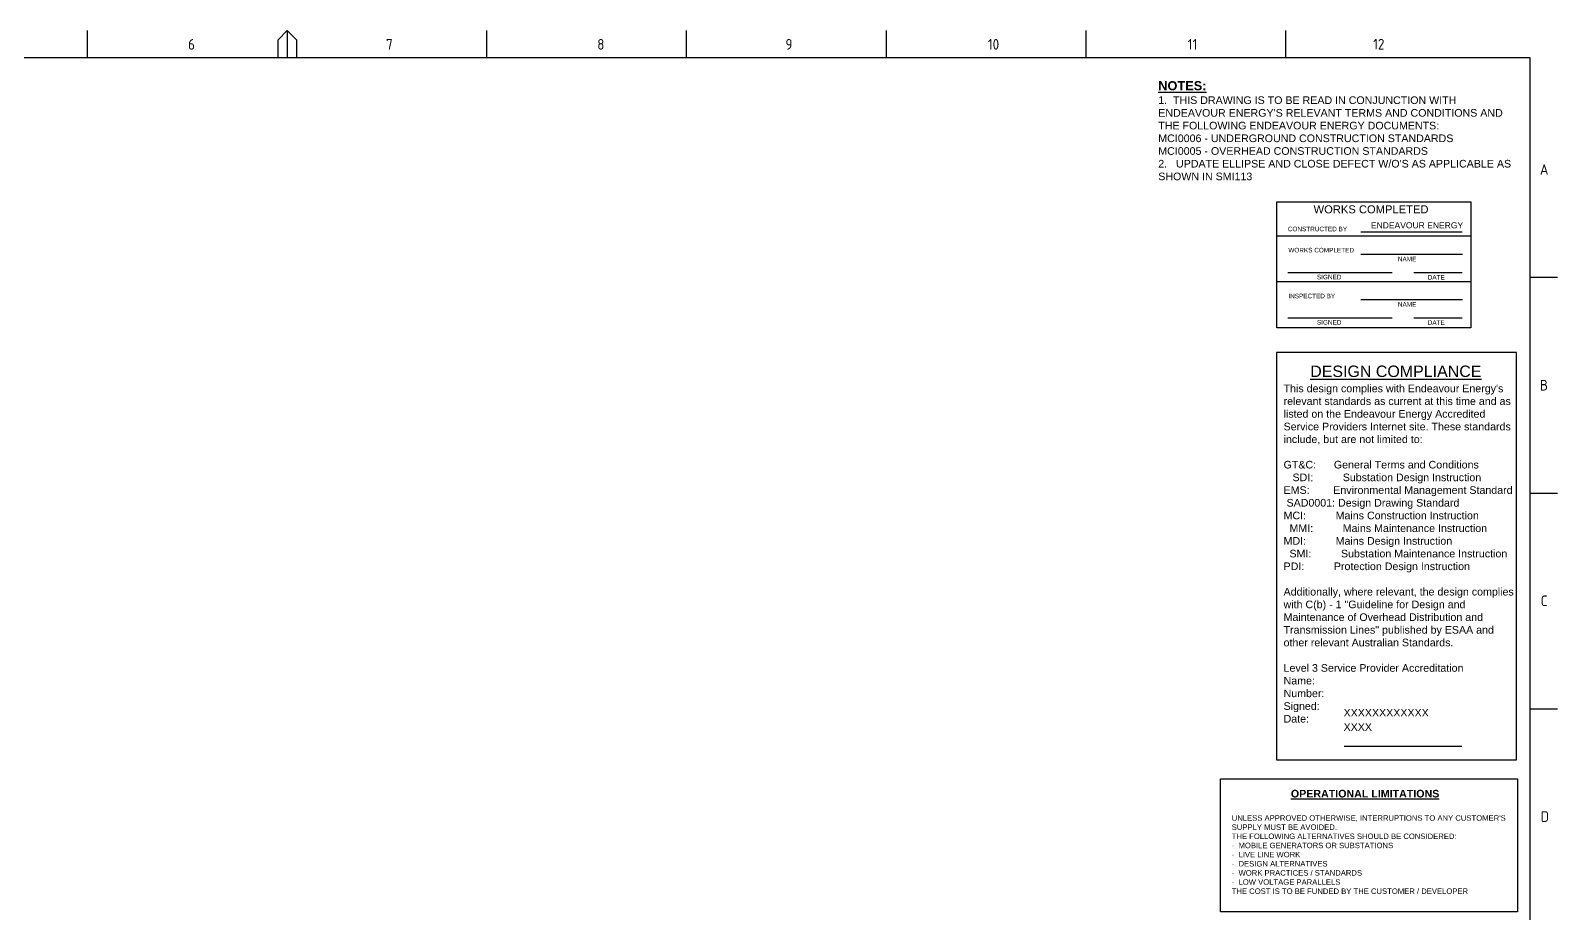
# Paper-space layout 'A1' of a CAD drawing. Header units: metres, sheet in millimetres. Extents: x -9 to 824, y -5 to 581.
# Drawn here: x 323 to 824, y 291 to 581 of the extents above; entities that cross this region are included whole.
import ezdxf
from ezdxf.enums import TextEntityAlignment as Align

# ---------------------------------------------------------------- set-up
doc = ezdxf.new("R2010")
doc.units = ezdxf.units.M
doc.layers.get('0').update_dxf_attribs({"color": 6})
doc.layers.add('Mains_HV_NEW_Hardwired', color=2, linetype='Continuous')
doc.layers.add('Notes', color=7, linetype='Continuous')
doc.styles.add('iecARIAL', font='ARIAL.TTF', dxfattribs={"height": 2})
doc.styles.add('iecISOCP', font='isocp.shx')
doc.styles.get("Standard").update_dxf_attribs({"font": 'ARIAL.TTF'})

# ---------------------------------------------------------------- blocks, each defined once
blk = doc.blocks.new('Note_Operational Limitations')
at = {"layer": 'Notes', "linetype": 'Continuous', "lineweight": -3}
blk.add_lwpolyline([(0, 43.53), (97.49, 43.53), (97.49, 0), (0, 0)], close=True, dxfattribs=at)
at = {"layer": 'Notes', "linetype": 'Continuous', "lineweight": -3, "insert": (3.7, 39.97), "char_height": 2.50005, "width": 90.8, "attachment_point": 1}
blk.add_mtext("{\\fArial|b1|i0|c0|p34;                 \\C7;   \\LOPERATIONAL LIMITATIONS\\P\\P\\fArial|b0|i0|c0|p34;\\H0.72x;\\lUNLESS APPROVED OTHERWISE, INTERRUPTIONS TO ANY CUSTOMER'S SUPPLY MUST BE AVOIDED.\\PTHE FOLLOWING ALTERNATIVES SHOULD BE CONSIDERED:\\P·  MOBILE GENERATORS OR SUBSTATIONS\\P·  LIVE LINE WORK\\P·  DESIGN ALTERNATIVES\\P·  WORK PRACTICES / STANDARDS\\P·  LOW VOLTAGE PARALLELS\\PTHE COST IS TO BE FUNDED BY THE CUSTOMER / DEVELOPER}", dxfattribs=at)
blk = doc.blocks.new('Note_Design Compliance')
blk.add_line((22.17, 4.5), (60.82, 4.5))
blk.add_lwpolyline([(0, 0), (78.78, 0), (78.78, 133.61), (0, 133.61)], close=True)
at = {"insert": (2.34, 129.33), "char_height": 3.75, "width": 75.4353, "attachment_point": 1}
blk.add_mtext('      {\\LDESIGN COMPLIANCE\\P\\H0.6667x;\\lThis design complies with Endeavour Energy\'s relevant standards as current at this time and as listed on the Endeavour Energy Accredited Service Providers Internet site. These standards include, but are not limited to:\\P\\PGT&C:      General Terms and Conditions               SDI:          Substation Design Instruction\\PEMS:        Environmental Management Standard  SAD0001: Design Drawing Standard\\PMCI:          Mains Construction Instruction              MMI:          Mains Maintenance Instruction\\PMDI:          Mains Design Instruction                       SMI:          Substation Maintenance Instruction\\PPDI:          Protection Design Instruction\\P\\PAdditionally, where relevant, the design complies with C(b) - 1 "Guideline for Design and Maintenance of Overhead Distribution and Transmission Lines" published by ESAA and other relevant Australian Standards. \\P\\PLevel 3 Service Provider Accreditation\\PName:\\PNumber: \\PSigned:\\PDate:}', dxfattribs=at)
at = {"style": 'iecARIAL'}
for tag, p in [('PNAME', (22.02, 14.22)), ('PNUMBER', (22.02, 9.5))]:
    blk.add_attdef(tag, p, '', height=2.5, dxfattribs=at)
blk = doc.blocks.new('Note_Works Completed')
at = {"layer": 'Notes'}
blk.add_lwpolyline([(0, 41.24), (63.69, 41.24), (63.69, 0), (0, 0)], close=True, dxfattribs=at)
at = {"layer": 'Notes', "linetype": 'Continuous', "ltscale": 0.6}
for points in [[(27.6, 31.43), (60.89, 31.43)], [(60.97, 24), (27.6, 24)], [(37.83, 18), (3.66, 18)], [(60.89, 18), (45.03, 18)], [(60.97, 9.15), (27.6, 9.15)], [(37.83, 3.15), (3.66, 3.15)], [(60.89, 3.15), (45.03, 3.15)]]:
    blk.add_lwpolyline(points, dxfattribs=at)
at = {"layer": 'Notes'}
for points in [[(63.69, 30), (-0.01, 30)], [(63.69, 15), (-0.01, 15)]]:
    blk.add_lwpolyline(points, dxfattribs=at)
at = {"layer": 'Notes', "lineweight": 15, "style": 'iecARIAL'}
blk.add_text('WORKS COMPLETED', height=2.625, dxfattribs=at).set_placement((12.1, 37.52))
at = {"layer": 'Notes', "style": 'iecARIAL'}
for s, height, p in [('CONSTRUCTED BY', 1.5, (3.66, 31.64)), ('ENDEAVOUR ENERGY', 2, (30.89, 32.6)), ('WORKS COMPLETED', 1.5, (3.82, 24.7)), ('NAME', 1.5, (39.76, 21.75)), ('SIGNED', 1.5, (13.21, 15.87)), ('DATE', 1.5, (49.55, 15.78)), ('INSPECTED BY', 1.5, (3.82, 9.65)), ('NAME', 1.5, (39.76, 6.9)), ('SIGNED', 1.5, (13.21, 1.02)), ('DATE', 1.5, (49.55, 0.93))]:
    blk.add_text(s, height=height, dxfattribs=at).set_placement(p)
blk = doc.blocks.new('A1_FRAME_TITLE')
at = {"layer": 'Notes', "linetype": 'Continuous'}
for p, q in [((351.17, 574.39), (351.17, 583.39)), ((413.68, 580.39), (416.68, 583.39)), ((416.68, 583.39), (416.68, 574.39)), ((416.68, 583.39), (419.68, 580.39)), ((482.19, 574.39), (482.19, 583.39)), ((547.7, 574.39), (547.7, 583.39)), ((613.21, 574.39), (613.21, 583.39)), ((678.72, 574.39), (678.72, 583.39)), ((744.23, 574.39), (744.23, 583.39)), ((413.68, 574.39), (413.68, 580.39)), ((419.68, 580.39), (419.68, 574.39)), ((833.35, 502.43), (824.35, 502.43)), ((824.37, 431.68), (833.35, 431.68)), ((824.35, 360.93), (833.35, 360.93))]:
    blk.add_line(p, q, dxfattribs=at)
at = {"layer": 'Notes', "color": 3, "linetype": 'Continuous'}
blk.add_line((824.37, 5.97), (824.37, 574.39), dxfattribs=at)
at = {"layer": 'Notes', "color": 3, "linetype": 'Continuous', "flags": 128}
blk.add_lwpolyline([(824.37, 574.39), (149.5, 574.39)], dxfattribs=at)
at = {"layer": 'Notes', "color": 7, "style": 'iecISOCP'}
for s, p in [('6', (384.13, 577.12)), ('7', (449.08, 577.12)), ('8', (518.36, 577.12)), ('9', (580.11, 577.12)), ('10', (646.5, 577.12)), ('11', (712.06, 577.12)), ('12', (772.87, 577.16)), ('A', (827.58, 536.06)), ('B', (827.58, 465.31)), ('C', (827.87, 394.56)), ('D', (827.87, 323.81))]:
    blk.add_text(s, height=3.5, dxfattribs=at).set_placement(p)
at = {"layer": 'Notes', "color": 7, "style": 'iecISOCP', "flags": 8}
blk.add_attdef('VERSION_NO', text='', height=2.5, rotation=90, dxfattribs=at).set_placement((302.04, 43.81), align=Align.MIDDLE_CENTER)
at = {"layer": 'Notes', "color": 7, "style": 'iecISOCP'}
for tag, p in [('CAP_NO', (513.19, 43.46)), ('IE_NUM', (513.05, 37.81)), ('REF_No_1', (335.24, 32.31)), ('REF_1', (362.52, 32.31)), ('GEN_WO', (441.71, 31.76)), ('HV_SWITCH', (513.46, 32.16)), ('REF_No_2', (335.24, 26.31)), ('REF_2', (362.52, 26.31)), ('OH_WO', (441.71, 25.81)), ('UBD_REF', (513.05, 25.83)), ('REF_No_3', (335.24, 20.31)), ('REF_3', (362.52, 20.31)), ('UG_WO', (441.71, 20.05)), ('GIS_MAP_No', (513.05, 20.04)), ('REF_No_4', (335.24, 14.31)), ('REF_4', (362.52, 14.31)), ('SUB_WO', (441.71, 13.81)), ('HV_OP_DIAG', (513.33, 14.2)), ('LGA', (512.95, 7.78))]:
    blk.add_attdef(tag, p, '', height=2.5, dxfattribs=at)
at = {"layer": 'Notes', "style": 'iecISOCP'}
for tag, p in [('T1', (684.37, 39.47)), ('T2', (684.37, 34.35)), ('T3', (684.37, 28.92)), ('T4', (684.37, 23.66)), ('T5', (684.37, 18.23)), ('T6', (684.37, 12.97))]:
    blk.add_attdef(tag, text='', height=3.5, dxfattribs=at).set_placement(p, align=Align.CENTER)
at = {"layer": 'Notes', "color": 7, "style": 'iecISOCP'}
for tag, p in [('scale', (567.76, 33.27)), ('DRAWN', (567.76, 24.93)), ('DATE', (567.76, 16.88)), ("CH'D", (567.57, 8.77)), ('DESIGN', (605.62, 9.15))]:
    blk.add_attdef(tag, text='', height=2.5, dxfattribs=at).set_placement(p, align=Align.CENTER)
at = {"layer": 'Notes', "color": 4, "style": 'iecISOCP'}
blk.add_attdef('NUM', text='', height=7, dxfattribs=at).set_placement((792.37, 20.12), align=Align.MIDDLE_CENTER)
at = {"layer": 'Notes', "color": 1, "style": 'iecISOCP'}
blk.add_attdef('REV', text='', height=5, dxfattribs=at).set_placement((820.05, 17.1), align=Align.CENTER)
at = {"layer": 'Notes', "color": 7, "style": 'iecISOCP'}
for tag, p in [('NS', (790.71, 8.12)), ('SHTS', (805.41, 8.12))]:
    blk.add_attdef(tag, text='', height=2.5, dxfattribs=at).set_placement(p, align=Align.MIDDLE)
at = {"layer": 'Notes', "style": 'iecISOCP'}
blk.add_attdef('ExportID', (9.08, 2.39), '', height=2.5, dxfattribs=at)
at = {"layer": 'Notes', "style": 'iecISOCP', "flags": 1}
for tag, p in [('ProjectType', (14.17, -26.8)), ('ProjectNumber', (23.56, -26.82)), ('DrawingNumber', (35.51, -26.8)), ('ProjectDescription', (47.56, -26.83)), ('ExportDate', (60.28, -26.79)), ('ExportUserName', (69.15, -26.8)), ('DesignerCompanyName', (81.48, -26.79)), ('ExportAreaOfInterest', (97.1, -26.81)), ('GIS_SUCCESS', (112, -26.78)), ('CAD_SUCCESS', (121.79, -26.78)), ('DEPOTCODE', (132.11, -26.88)), ('ExportCategories', (140.08, -26.8)), ('Comments', (154.38, -26.88))]:
    blk.add_attdef(tag, p, '', height=1, dxfattribs=at)

psp = doc.layouts.new('A1')

# ---------------------------------------------------------------- block references
at = {"layer": 'Mains_HV_NEW_Hardwired'}
psp.add_blockref('A1_FRAME_TITLE', (-9.08, -2.39), dxfattribs=at)
at = {"layer": 'Notes'}
psp.add_blockref('Note_Works Completed', (732.17, 483.52), dxfattribs=at)
at = {"layer": 'Notes', "color": 7}
psp.add_blockref('Note_Design Compliance', (732.09, 341.77), dxfattribs=at).add_auto_attribs({'PNAME': 'XXXXXXXXXXXX', 'PNUMBER': 'XXXX'})
psp.add_blockref('Note_Operational Limitations', (713.72, 291.95), dxfattribs=at)

# ---------------------------------------------------------------- texts
at = {"layer": 'Notes', "insert": (693.32, 564.41), "char_height": 3, "width": 117.1902, "attachment_point": 1, "style": 'iecISOCP'}
psp.add_mtext("{\\fArial|b1|i0|c0|p34;\\LNOTES:\\P\\fArial|b0|i0|c0|p34;\\H0.8333X;\\l1.  THIS DRAWING IS TO BE READ IN CONJUNCTION WITH ENDEAVOUR ENERGY'S RELEVANT TERMS AND CONDITIONS AND THE FOLLOWING ENDEAVOUR ENERGY DOCUMENTS:\\PMCI0006 - UNDERGROUND CONSTRUCTION STANDARDS\\PMCI0005 - OVERHEAD CONSTRUCTION STANDARDS\\P2.   UPDATE ELLIPSE AND CLOSE DEFECT W/O'S AS APPLICABLE AS SHOWN IN SMI113}", dxfattribs=at)

doc.saveas('drawing.dxf')
